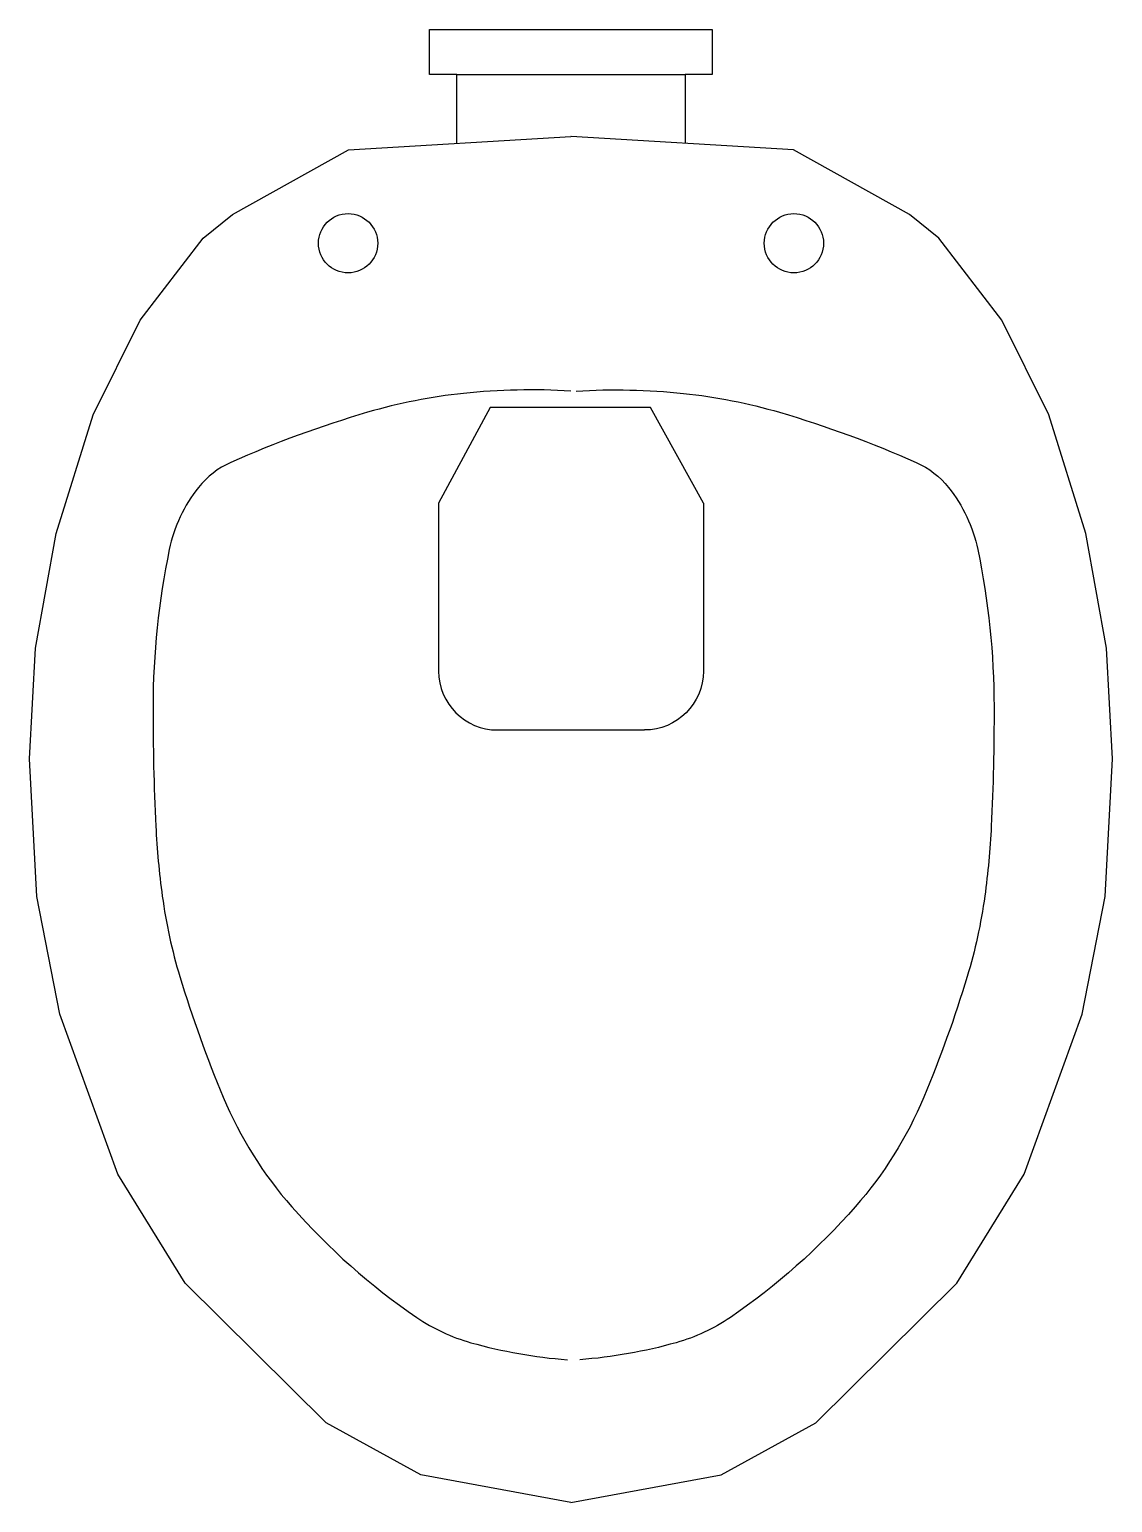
# Model space of a CAD drawing. Extents: x -0.185 to 0.183, y -0.549 to -0.049.
import ezdxf

# ---------------------------------------------------------------- set-up
doc = ezdxf.new("R2010")
doc.units = 0
doc.layers.get('0').update_dxf_attribs({"color": 8, "linetype": 'CONTINUOUS'})

msp = doc.modelspace()

# ---------------------------------------------------------------- linework, layer by layer
at = {"color": 0}
msp.add_line((-0.03963, -0.06391), (0.0379, -0.06394), dxfattribs=at)
for points in [[(-0.03963, -0.08731), (-0.03963, -0.06391), (-0.04895, -0.06391), (-0.04895, -0.04866), (0.04706, -0.04866), (0.04706, -0.06391), (0.0379, -0.06394), (0.0379, -0.08726)], [(-0.00087, -0.54897), (-0.0519, -0.53954), (-0.08409, -0.52195), (-0.13192, -0.47441), (-0.15484, -0.43745), (-0.17458, -0.38312), (-0.18238, -0.34313), (-0.18486, -0.29639), (-0.18282, -0.25878), (-0.1758, -0.2199), (-0.16317, -0.17955), (-0.14726, -0.14744), (-0.12587, -0.11955), (-0.11591, -0.11147), (-0.07648, -0.08955), (-0.00091, -0.08497), (-0.00087, -0.08497)], [(-0.00087, -0.54897), (0.05017, -0.53954), (0.08236, -0.52195), (0.13019, -0.47441), (0.15311, -0.43745), (0.17285, -0.38312), (0.18065, -0.34313), (0.18313, -0.29639), (0.18108, -0.25878), (0.17407, -0.2199), (0.16144, -0.17955), (0.14553, -0.14744), (0.12413, -0.11955), (0.11418, -0.11147), (0.07475, -0.08955), (-0.00082, -0.08497), (-0.00087, -0.08497)], [(0.04413, -0.20958), (0.02615, -0.17703), (-0.02836, -0.17703), (-0.04587, -0.20955)], [(-0.02583, -0.28658), (0.0241, -0.28658)]]:
    msp.add_lwpolyline(points, dxfattribs=at)
for points in [[(-0.00087, -0.17148, 0.041285), (-0.03739, -0.17226, 0.045356), (-0.07002, -0.17869, 0.033191), (-0.11646, -0.19573, 0.120175), (-0.12743, -0.20419, 0.118011), (-0.13735, -0.22529, 0.050668), (-0.14288, -0.2787, 0.012742), (-0.14193, -0.31924, 0.021668), (-0.13973, -0.34299, 0.039787), (-0.13375, -0.37036, 0.025573), (-0.11899, -0.41134, 0.081205), (-0.09574, -0.44851, 0.062644), (-0.05329, -0.48609, 0.081597), (-0.03487, -0.49468, 0.049616), (-0.0021, -0.50047)], [(0.00086, -0.17148, -0.041285), (0.03738, -0.17226, -0.045356), (0.07001, -0.17869, -0.033191), (0.11646, -0.19573, -0.120175), (0.12742, -0.20419, -0.118011), (0.13734, -0.22529, -0.050668), (0.14287, -0.2787, -0.012742), (0.14192, -0.31924, -0.021668), (0.13972, -0.34299, -0.039787), (0.13374, -0.37036, -0.025573), (0.11898, -0.41134, -0.081205), (0.09573, -0.44851, -0.062644), (0.05328, -0.48609, -0.081597), (0.03486, -0.49468, -0.049616), (0.00209, -0.50047)], [(-0.04587, -0.20955), (-0.04583, -0.26659, 0.414025), (-0.02583, -0.28658)], [(0.04413, -0.20955), (0.0441, -0.26659, -0.414025), (0.0241, -0.28658)]]:
    msp.add_lwpolyline(points, format="xyb", dxfattribs=at)
for centre in [(-0.07661, -0.12127), (0.07488, -0.12127)]:
    msp.add_circle(centre, 0.01007, dxfattribs=at)

doc.saveas('drawing.dxf')
